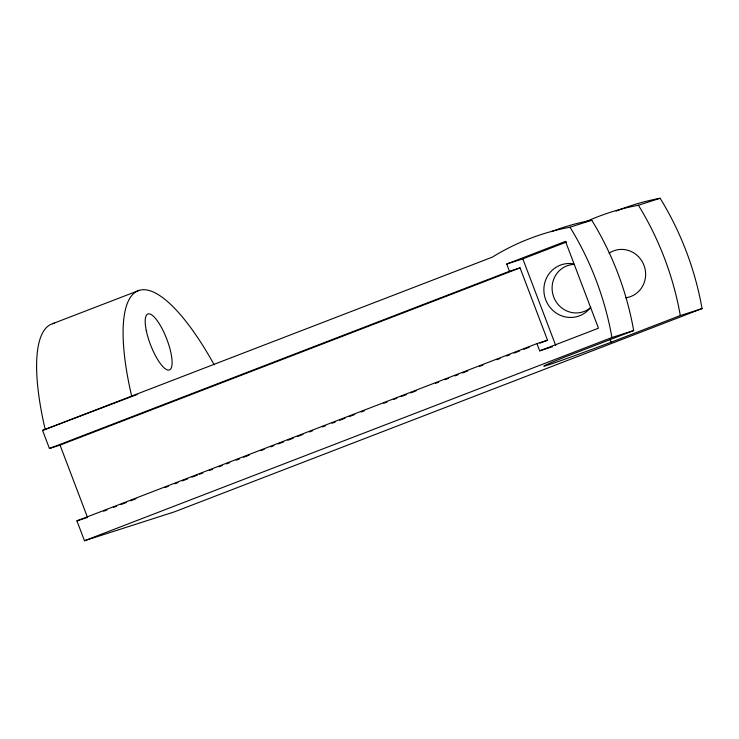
<?xml version="1.0" encoding="UTF-8"?>
<svg xmlns="http://www.w3.org/2000/svg" width="739" height="739" viewBox="0 0 739 739"><rect width="100%" height="100%" fill="white"/><g stroke="black" fill="none" stroke-linecap="round" stroke-linejoin="round"><path stroke-width="1.11" d="M52.589 323.71L139.061 290.399M539.987 343.118L547.534 340.208L520.053 267.869L60.044 445.1L49.439 448.499L42.566 430.412L492.202 257.181A246.817 236.378 72.2 0 1 570.028 227.206L591.763 220.222A302.888 290.076 72.2 0 1 633.665 330.545L564.494 357.196A103.682 1.626 -20.8 0 0 611.144 342.212L680.314 315.562L702.05 308.588A302.888 290.076 72.2 0 0 660.139 198.264A246.817 236.378 72.2 0 0 616.15 211.105M42.566 430.412L137.121 394.506M520.053 267.869L509.448 271.278L506.705 264.035L565.501 241.385L598.479 328.199L539.682 350.849L536.93 343.617L76.921 520.838L84.477 540.736L174.598 511.794L702.05 308.588M506.705 264.035L522.815 258.862L566.647 241.976M49.439 448.499L509.448 271.278M103.682 511.212L106.915 509.965M113.381 507.471L116.605 506.233M120.919 504.571L126.304 502.492M130.618 500.839L136.004 498.76M165.093 487.555L168.316 486.308M174.783 483.814L178.016 482.576M182.33 480.913L187.715 478.835M192.02 477.172L197.405 475.103M199.558 474.272L202.791 473.025M209.257 470.54L212.49 469.293M218.956 466.799L222.19 465.552M226.494 463.898L229.727 462.651M236.194 460.157L239.427 458.919M243.731 457.256L249.117 455.178M260.969 450.614L264.202 449.367M270.668 446.883L273.892 445.635M278.206 443.973L283.591 441.894M287.905 440.241L293.291 438.162M297.595 436.5L302.981 434.43M309.447 431.936L312.68 430.689M322.38 426.957L325.603 425.71M332.07 423.216L335.303 421.978M339.617 420.315L345.002 418.237M349.307 416.584L354.692 414.505M361.159 412.011L364.392 410.773M383.781 403.3L387.014 402.053M393.481 399.559L396.714 398.321M401.018 396.658L406.404 394.58M410.718 392.917L416.103 390.848M435.493 383.375L438.726 382.128M445.192 379.643L448.416 378.396M454.882 375.902L458.115 374.664M462.429 373.001L467.815 370.923M479.666 366.359L482.89 365.112M496.904 359.717L500.127 358.47M506.594 355.986L509.827 354.738M514.132 353.076L519.526 350.997M523.831 349.344L529.216 347.265M84.477 540.736L611.929 337.52L633.665 330.545M585.251 222.042A246.817 236.378 72.2 0 1 638.413 205.248L660.139 198.264M536.93 343.617L547.534 340.208M539.682 350.849L552.569 346.711M76.921 520.838L87.525 517.439L60.044 445.1M609.924 338.998L611.144 342.212M522.815 258.862L555.793 345.676M590.775 307.175A27.084 25.939 72.2 0 1 545.973 300.477A27.084 25.939 72.2 0 1 573.002 263.768M590.036 308.126A24.378 23.352 72.2 0 1 553.603 296.681A24.378 23.352 72.2 0 1 574.221 264.396M609.065 253.228A24.378 23.352 72.2 0 1 644.002 265.366A24.378 23.352 72.2 0 1 625.841 297.771M131.69 396.252A170.746 49.06 68.9 0 1 138.359 290.639A170.746 49.06 68.9 0 1 214.245 364.881M45.218 429.562A170.746 49.06 68.9 0 1 54.603 323.22M570.028 227.206A302.888 290.076 72.2 0 1 611.929 337.52M638.413 205.248A302.888 290.076 72.2 0 1 680.314 315.562M551.479 231.603A246.817 236.378 72.2 0 1 591.763 220.222M146.257 330.481A29.994 8.619 68.9 0 0 169.379 369.943A29.994 8.619 68.9 0 0 160.289 325.4A29.994 8.619 68.9 0 0 146.257 330.481"/></g></svg>
